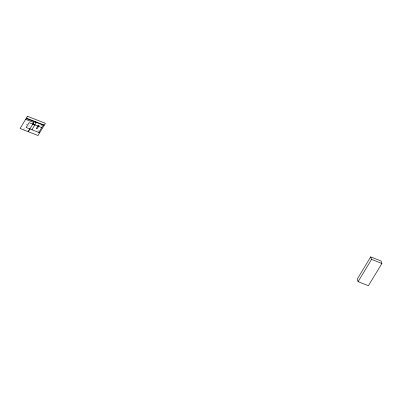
<?xml version="1.0" encoding="UTF-8"?>
<svg xmlns="http://www.w3.org/2000/svg" width="402" height="402" viewBox="0 0 402 402"><rect width="100%" height="100%" fill="white"/><g stroke="black" fill="none" stroke-linecap="round" stroke-linejoin="round"><path stroke-width="0.6" d="M29.859 128.936L28.2 131.675L33.763 122.515L25.648 119.334M32.803 124.077L34.286 121.63L36.371 122.449L31.954 129.756M38.823 132.449L43.446 124.806M370.684 256.903L357.217 279.159L358.097 281.651L368.433 285.706L381.9 263.446L381.021 260.953L370.684 256.903L371.564 259.396L381.9 263.446M358.097 281.651L371.564 259.396M26.959 124.223L26.597 124.364M24.175 128.821L23.949 128.972M29.18 125.967L28.843 126.112M38.391 130.891L38.024 131.032M41.707 125.524L41.421 125.58M26.381 118.118L44.285 125.138M26.18 118.454L43.255 125.122M41.763 127.595L29.1 122.63L26.16 127.484L39.662 132.776M32.823 124.087L34.894 124.901M27.487 116.294L20.1 128.504L38.004 135.519L45.386 123.313L27.487 116.294M38.311 125.193L36.24 128.615L37.024 128.921L39.094 125.499L38.311 125.193"/></g></svg>
